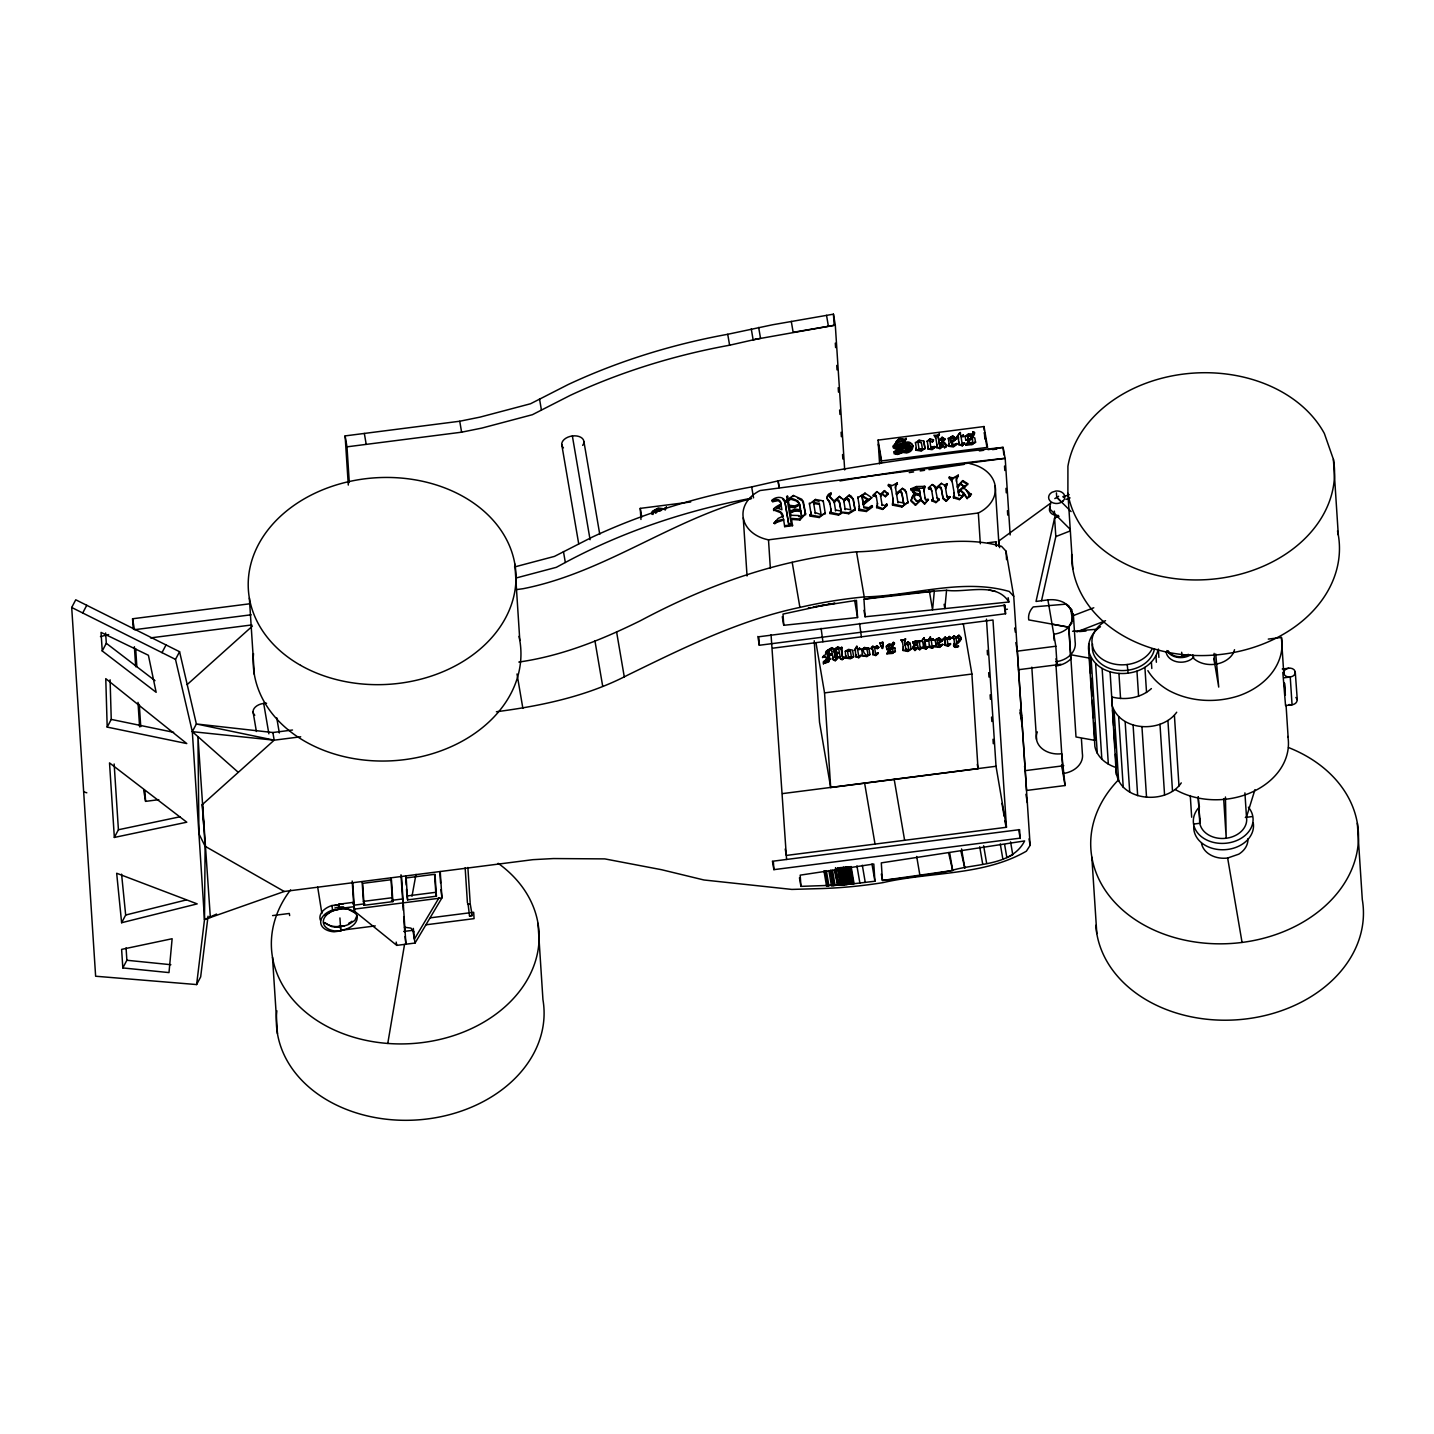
<?xml version="1.0" encoding="UTF-8"?>
<svg xmlns="http://www.w3.org/2000/svg" width="1434" height="1434" viewBox="0 0 1434 1434"><rect width="100%" height="100%" fill="white"/><g stroke="black" fill="none" stroke-linecap="round" stroke-linejoin="round"><path stroke-width="1.5" d="M1072.811 568.957L1067.9 493.314L1067.918 466.283A134.007 103.463 -3.7 0 1 1183.175 374.113A134.007 103.463 -3.7 0 1 1324.353 433.48L1333.405 459.346L1338.316 534.99M1071.61 609.88L1073.331 618.735L1068.527 627.178L1052.054 624.202M1181.275 782.892C1165.268 806.804 1114.361 800.459 1116.279 767.566C1106.331 764.501 1097.064 757.188 1094.895 746.576L1088.693 650.875C1087.348 641.285 1092.565 631.892 1100.505 626.712M1116.279 774.665L1111.708 696.924C1125.206 700.491 1140.855 698.197 1151.394 688.571M518.821 662.06C561.734 655.983 601.778 639.779 640.424 620.707C688.302 595.182 739.191 574.281 792.195 562.289A315.767 200.007 -9.7 0 1 856.51 551.821C904.37 550.871 954.309 532.749 1001.559 546.354L1006.005 551.158L1013.73 596.275L1030.132 845.343L1026.368 851.187C983.312 876.013 930.182 871.639 883.003 882.627A315.767 200.007 -9.7 0 1 818.384 888.65L791.837 889.421L703.897 879.974L661.612 869.721L604.807 858.894L553.452 858.554L532.928 859.665L284.237 891.482L204.506 919.57L192.317 731.663L196.368 723.973L179.573 651.717L75.751 599.788L71.7 607.478L95.63 976.231L196.619 984.566L204.506 919.57L205.116 846.275L202.373 804.295M959.077 640.317L959.059 638.919M652.9 514.519C653.295 506.417 663.763 512.207 660.966 509.823M883.039 646.895L883.093 645.067M828.583 651.663L829.103 649.656L831.29 649.512L832.294 653.796L829.121 655.141M863.985 610.346L865.078 616.781L1008.873 602.011C996.289 581.397 965.942 593.21 946.565 590.288L944.845 608.59L944.11 604.288M894.457 642.934L892.056 647.469L894.762 648.168L892.056 647.469M974.493 432.476C966.355 445.149 978.759 431.688 972.969 431.939C974.797 435.076 971.607 435.506 968.344 434.484L965.19 436.671L968.309 433.91L973.453 433.91L972.844 432.441M208.038 916.218L200.67 976.895L196.619 984.566M827.149 652.595L828.243 650.122L827.239 651.861M829.82 659.335C827.131 664.516 818.151 663.512 827.024 659.461M841.184 649.494C842.421 645.139 840.647 650.158 837.832 647.361L833.925 650.014C834.516 657.955 835.413 647.756 831.72 647.648L826.307 651.072L825.231 655.087M909.801 446.906L909.246 448.914L905.983 450.957L909.712 447.605M928.192 447.103L927.708 449.003L932.082 449.667L934.878 447.516L934.645 446.53L930.827 446.906L933.498 448.017L934.681 447.103L932.046 449.093L927.673 448.43L928.139 447.605M469.492 915.86L472.216 915.501L469.545 916.075L468.093 904.083M953.933 646.465L961.103 638.811M387.772 1043.45L404.549 944.379M938.194 436.725L939.36 433.982C937.8 435.595 933.265 435.739 934.932 436.169L935.47 436.868M956.335 479.727L958.253 475.156L953.234 477.881L949.236 477.217L951.728 478.992L954.291 493.565M412.006 896.232L415.985 874.364M831.111 510.325L829.892 513.497L838.46 515.057L842.6 512.763L848.803 513.731L855.076 510.002L853.355 499.265L850.989 495.967L849.215 495.142L843.64 499.839L839.499 496.397L834.032 500.968L834.229 502.707L837.008 499.337L838.944 500.341L841.22 512.01M923.514 646.537L923.012 648.15L926.005 649.1L928.174 647.326L925.88 647.075C920.467 642.145 930.092 639.313 924.912 641.41M880.781 645.408L882.233 648.527L883.003 646.393M894.726 445.185L896.806 446.924L901.412 446.315L902.165 444.845L894.726 445.185L895.515 447.3L898.777 447.39M907.65 447.856L904.997 450.885L900.211 450.419L901.036 448.179L906.754 447.193L907.686 448.43M945.508 487.632L947.139 483.993L944.683 485.409L944.755 486.359L946.476 483.634M893.024 642.898L893.812 644.422L892.665 644.995M1059.045 516.276L1054.599 518.015L1036.029 601.438L1047.913 599.914A22.496 17.369 -3.7 0 1 1064.53 602.925L1071.807 609.844M1041.532 600.738L1055.818 536.585L1054.599 518.015M895.408 487.04L897.236 482.953L892.235 485.606L888.65 484.477L888.417 485.893L891.034 488.205M904.549 641.034L905.499 638.919L902.882 640.299L901.018 639.707L902.255 641.643M913.189 446.028L911.146 449.344L906.611 452.337L902.99 451.889L895.927 453.933L893.848 451.728L899.584 449.828L900.373 448.304L894.87 448.483L893.203 445.956L895.192 444.182L893.705 445.741A2.886 2.223 -3.7 0 0 893.346 447.892L896.806 449.326L900.373 448.304M828.081 651.394L828.243 650.122M912.687 647.684L914.372 644.637L912.759 641.912L919.947 640.711L919.409 642.378M893.83 643.687L893.525 642.253L894.493 643.436M972.879 433.014L972.969 431.939M828.117 658.977L826.611 661.164L827.938 659.658M469.76 903.886L467.592 904.352M655.679 513.049L656.88 511.275L660.249 510.845M918.154 502.115L920.969 499.749L920.234 494.802L914.856 493.619L914.336 498.19A6.381 4.929 -3.7 0 0 914.731 499.426M914.354 496.54L914.856 493.619M917.455 645.246L914.677 644.475L914.408 646.859A3.334 2.581 -3.7 0 0 915.627 648.527L917.885 647.666L917.061 642.593C909.031 639.223 917.868 647.917 913.171 642.181M914.426 645.999L914.677 644.475M954.112 646.375C964.329 645.103 950.437 650.695 954.542 642.773M1246.451 817.093L1254.947 789.668M959.041 639.815L956.872 643.346L955.761 636.947L954.112 635.854L952.068 637.61L953.7 638.542M1071.413 623.234L1073.134 614.218L1068.473 606.062M1088.693 650.875C1096.992 682.476 1150.928 680.2 1158.349 649.064L1158.887 657.399M1234.531 649.692L1233.491 652.739A23.553 18.176 -3.7 0 1 1193.088 657.901L1192.837 654.746M954.596 643.543C950.778 646.716 957.84 648.813 958.468 645.676M906.234 438.858L903.886 443.375L907.113 442.873M822.453 657.507C825.966 652.649 822.65 657.22 823.385 657.077L825.554 657.095L827.077 659.264M652.918 513.623L656.467 510.504L661.002 510.361M936.348 435.613L933.946 435.219L935.775 438.015M952.284 481.86L949.29 478.167L953.305 478.848M910.948 489.155L914.247 493.941L911.164 488.707L916.487 486.538L924.93 486.395L923.944 491.593M923.908 489.621L924.93 486.395M919.947 640.711L919.427 643.418M911.343 447.516L908.582 450.563L905.947 450.384M911.02 490.123L911.164 488.707M914.372 644.637L912.687 642.647L915.537 640.783M895.3 443.644L899.19 439.091L903.133 439.575M903.169 442.909L904.191 440.937L897.128 441.08A2.061 1.595 -3.7 0 0 896.859 442.963L903.205 443.482L904.191 440.937M903.886 443.375C911.97 437.693 917.419 450.885 906.647 452.929L903.026 452.463L897.415 454.453L894.081 453.718L894.547 451.549L899.62 450.401L900.409 448.896M902.165 444.845L901.412 446.315M823.69 663.368L828.744 661.97L829.766 658.618M909.514 446.799L902.111 446.781L902.846 444.719C908.726 440.328 914.946 449.308 908.582 450.563M900.211 450.419L901.036 448.179M902.111 446.781L902.846 444.719M82.706 612.981L86.757 605.291M102.244 650.964L101.043 632.394L148.401 655.266L156.145 692.317L102.244 650.964L106.313 643.292L105.632 632.968M107.191 727.092L105.775 678.658L186.779 743.565L107.191 727.092L111.243 719.402L110.095 679.788M161.988 652.631L166.039 644.942M238.295 772.334L192.317 731.663L175.504 659.389L179.573 651.717M114.344 837.438L109.522 762.906L186.779 822.202L114.344 837.438L118.413 829.748L114.146 763.981M121.621 922.725L116.674 873.252L197.193 903.886L121.621 922.725L125.672 915.035L121.585 874.166M122.822 967.932L121.621 949.38L172.134 938.732L168.997 972.593L122.822 967.932L126.873 960.26L126.067 947.874M903.85 442.783L906.091 438.141M912.454 496.343L911.056 501.219L915.412 505.216L921.04 499.57L915.412 505.216M859.45 508.138L858.769 510.414L866.351 511.49L872.499 506.973L871.89 505.593L868.896 507.744L863.788 506.883L863.286 503.943L871.8 497.67L864.989 493.135L857.837 497.777M949.254 444.916L948.842 446.297L953.395 446.942L957.087 444.235L951.871 444.164C944.181 428.192 962.913 447.175 950.867 437.28M936.133 645.605L935.775 646.788L939.718 647.361L942.891 644.493L938.392 644.942L941.08 645.892L942.604 644.278M439.037 897.774L414.39 939.145L413.315 928.39M375.26 925.916L340.898 930.308A17.136 10.863 -9.7 0 0 357.156 917.258A17.136 10.863 -9.7 0 0 339.482 908.564L354.019 906.7L354.557 911.235L396.77 945.382L415.053 943.034L441.941 897.899L440.238 871.531M937.047 446.117L936.492 447.605L939.969 448.663L943.16 446.01L940.758 442.927L939.449 444.11L939.772 446.368L941.385 446.978L943.016 445.58L940.758 442.927M954.417 495.357L953.467 497.831L959.292 499.606L964.544 494.228L959.292 499.606M829.264 659.586L826.576 660.662M894.386 643.651L892.02 646.985M971.947 444.576L975.514 442.013L971.947 444.576L965.978 445.221L968.721 440.489L965.763 439.7L968.721 440.489M892.253 653.42L895.336 651.215L892.253 653.42L886.911 653.832L889.438 649.889L886.875 649.208L886.355 646.071L889.08 644.171L893.776 643.92M886.911 653.832L889.438 649.889M877.536 505.144L876.622 507.618L882.466 509.428L887.27 505.431L886.642 504.015L884.778 506.561L886.642 504.015M873.181 653.312L872.714 654.603L875.744 655.535L878.253 653.456L875.582 653.51L874.525 647.308L872.876 646.232C868.251 648.24 875.869 650.194 872.714 654.603M945.562 644.045L945.078 645.336L948.125 646.286L950.634 644.189L947.964 644.26L947.103 638.865L948.053 637.969C949.523 641.303 953.144 637.395 949.2 636.481L947.139 639.367L948.053 637.969M932.423 441.511C926.418 439.216 933.391 444.379 933.498 439.826L930.003 438.804L927.224 441.475L930.003 438.804M932.459 442.084L933.498 439.826M888.417 485.893L888.65 484.477M901.986 641.123L901.054 640.209L902.882 640.299M958.665 646.393L955.295 647.397L953.897 645.963M958.719 640.783L956.872 643.346M968.972 442.64L967.932 442.407L970.442 438.894L972.449 439.413L972.951 442.801L971.338 442.443M967.986 442.981L970.442 438.894M888.775 651.538L890.944 648.491L892.683 648.957L893.131 651.896L888.793 652.04L890.371 651.09L893.131 651.896M888.793 652.04L890.944 648.491M969.993 439.324L972.216 435.595L967.663 435.56L968.165 438.858L969.993 439.324L972.216 435.595M888.524 645.587L888.955 648.473L890.55 648.867L892.486 645.623L888.524 645.587L892.486 645.623M890.55 648.867L892.522 646.125M968.757 441.063L965.978 445.221M832.885 656.951L832.365 659.013M1054.187 640.424L1053.775 634.24A22.496 17.369 -3.7 0 0 1068.671 627.196L1071.807 623.163M1111.708 704.022C1119.004 731.573 1161.307 733.634 1176.705 712.232M832.294 653.796L829.838 653.617L829.175 655.481L832.509 655.069L829.157 654.979M914.175 492.973L911.002 500.251L915.358 504.248M825.554 652.613L831.738 648.15L833.925 650.014L835.628 648.849L836.327 653.277L834.48 653.008M914.336 644.135L912.705 648.437M655.947 512.763L657.614 511.49M838.137 653.062L837.026 654.478L838.101 652.56L836.775 652.721L838.101 652.56M960.099 432.638L957.195 436.994L958.45 437.262L957.159 436.42C963.684 426.651 957.374 438.661 963.307 434.95C964.849 438.356 957.464 436.079 963.505 436.026M856.851 646.268L854.395 650.427L856.851 646.268L857.478 649.064L859.647 648.276L857.478 649.064M921.632 641.321L922.689 641.679L921.56 640.944L924.105 637.664L924.751 640.46L926.92 639.672L924.751 640.46M921.596 641.446L924.105 637.664M930.397 636.857L927.941 641.016L930.397 636.857L931.024 639.654L933.193 638.883L931.024 639.654M841.955 647.361L842.35 656.682M810.031 514.896L810.873 513.82L810.353 516.15L819.226 517.513L825.303 512.942L819.173 516.563L810.031 514.896L810.102 515.846M916.021 450.222L916.326 448.824L916.021 450.222L921.345 451.047L924.984 448.286L923.747 441.045L919.069 440.202L915.448 442.945M845.666 657.399L850.416 658.278L853.66 656.88L850.452 658.78L845.827 658.063L846.078 655.858M853.66 656.88L852.549 650.104L848.48 649.369L845.289 651.251L845.827 658.063M861.959 655.32L866.763 656.682L869.936 654.298L866.728 656.18L861.995 655.822M915.681 488.277L922.904 488.241L924.141 486.269M915.573 641.285L918.889 641.661L919.535 640.639M831.021 512.117L829.892 513.497M907.543 448.376L904.962 450.312L900.176 449.846M947.139 483.993L945.58 488.761M954.004 645.999C957.41 643.956 964.741 638.955 958.898 635.226L955.958 637.682L957.482 636.857L959.095 639.421M960.977 436.366L962.124 443.464L964.724 443.178L962.268 445.813L958.826 444.701L958.414 436.689M857.622 649.512L859.808 649.226L857.622 649.512L858.607 655.679L860.902 655.93L858.751 657.722L855.739 656.754L856.17 655.535M923.012 648.15L923.442 646.931M931.168 640.102L933.355 639.815L931.168 640.102L932.154 646.268L934.448 646.519L932.297 648.311L929.286 647.343L929.716 646.125M774.701 523.858L778.447 520.506L783.52 519.126L783.573 520.094L773.912 523.302L778.232 518.355L783.018 516.276C782.247 506.704 764.519 512.87 780.938 504.069L781.154 505.933L778.375 507.869M773.912 523.302L776.242 520.918M840.7 648.544L841.561 647.128M938.947 441.618C941.457 436.205 945.777 442.532 939.395 444.199L938.84 440.543L942.102 437.262L945.024 439.091L942.479 442.013L945.257 444.755M941.045 438.929L938.876 441.116L938.159 436.151L939.36 433.982M967.699 483.67L963.469 488.528L967.699 483.67L962.841 480.605L957.392 486.072L957.589 487.883L960.852 483.581L964.455 486.735L958.324 492.149M957.446 487.022L962.841 480.605M822.865 657.579L823.349 656.575C830.358 656.539 824.335 661.737 823.259 663.834M894.762 445.759L895.318 444.594M931.759 500.753L933.068 498.44L931.759 500.753L935.864 502.599L939.18 499.803L937.334 497.903L939.18 499.803M952.427 638.363L953.18 637.485L953.897 639.241M901.843 506.955L907.991 502.169L901.843 506.955L892.54 505.127L893.346 500.986M907.901 651.43L911.11 648.939L907.901 651.43L903.044 650.48L903.259 646.842M831.039 509.966L829.515 501.147L827.257 499.193C825.464 494.64 833.082 490.32 829.838 496.612L834.032 500.968M831.326 493.242L829.533 496.845L834.104 501.918L839.499 496.397M882.322 493.475L880.548 496.164L882.322 493.475L885.477 496.684L888.273 494.103L884.545 490.625L880.351 494.389L876.963 491.593L873.091 495.071C872.84 497.759 876.622 493.852 876.425 497.544M875.672 647.218C872.195 648.742 882.573 648.903 876.837 645.73L874.65 647.702M661.092 508.604C662.866 511.293 668.513 504.768 665.555 508.712M663.942 509.375L666.362 506.991M805.567 513.802L799.939 519.986L791.443 519.377L791.371 518.409L799.885 519.018L805.567 513.802L803.345 501.613L801.696 499.211L793.396 495.483L788.073 499.14L788.288 500.95L790.761 499.211L796.175 500.914L799.312 503.585M885.405 495.716L888.22 493.153M877.285 648.383L878.755 647.057M949.666 639.134L951.118 637.789M939.772 446.368L940.794 443.5M960.583 490.034L958.468 492.991L960.583 490.034L964.311 493.493L961.64 496.791L964.311 493.493M905.069 439.252L899.154 438.517L895.856 441.869L895.228 444.773M942.479 442.013L945.024 439.091M881.82 494.103L884.545 490.625M876.837 645.73L874.686 648.204L872.876 646.232M949.2 636.481L947.067 638.937L945.257 636.983L943.231 638.793L944.845 639.546L945.562 643.508M873.145 496.039L876.963 491.593M921.112 500.52L924.536 504.051L928.425 499.552L926.131 499.874L925.055 497.508M924.536 504.051L928.425 499.552M870.886 648.562L872.912 646.734M912.669 647.935L914.982 650.516L917.921 647.576C918.011 652.004 923.639 647.487 920.18 647.218M919.732 649.907L921.757 647.559M945.257 636.983L943.572 639.51M187.155 684.61L252.384 626.12M300.692 736.789L274.181 740.177L202.194 804.707L203.753 825.464M873.736 496.433L874.865 494.658L876.102 495.555L877.554 504.123M871.209 648.76L872.428 648.311L873.181 652.775M939.485 444.701L943.034 440.363M958.253 491.199L964.401 485.767M936.384 436.205L939.431 434.807M843.784 500.645L846.687 498.118L848.659 499.193L850.774 509.769L845.164 508.712L845.218 509.679L843.784 500.645L843.855 501.613L846.687 498.118M832.957 658.493L832.419 659.317L835.18 660.733L838.352 656.88M835.18 660.733L838.729 657.113M952.104 638.112L954.112 635.854M931.365 489.711L928.856 488.367L930.791 487.901L931.724 491.181M928.909 489.335L928.264 487.936L932.225 484.531L934.825 485.911L937.406 498.853M941.385 446.978L942.98 445.006M935.577 487.56L935.882 489.908L939.001 486.287L941.116 487.542L943.07 498.817L946.153 501.273L950.097 496.899L947.551 497.006L946.834 495.483M946.153 501.273L950.097 496.899M837.008 499.337L834.176 501.739L835.646 510.988L835.592 510.02L841.149 511.042L839.643 502.258M935.864 502.599L939.109 498.853M843.712 500.789L849.215 495.142M780.472 502.545L778.321 500.627L772.765 501.685L772.048 500.287C775.31 496.415 784.774 495.806 784.972 502.312L787.194 499.713L784.9 501.344M772.119 501.237L774.736 499.337M920.915 498.781L918.083 501.147L916.577 500.412A6.381 4.929 -3.7 0 1 914.265 497.239M916.398 648.903L917.85 647.164L914.982 650.516M935.667 488.134L941.421 483.348L944.683 485.409M935.739 489.102L941.421 483.348M927.081 500.735L927.816 499.104M921.453 647.343L920.395 648.096L919.391 642.916M882.466 509.428L887.216 504.481M875.744 655.535L878.235 652.954M955.976 638.184L958.898 635.226M948.125 646.286L950.599 643.687M939.969 448.663L943.124 445.436C947.444 450.778 947.91 443.178 942.443 441.439M962.268 445.813L964.724 443.178M858.751 657.722L860.866 655.428M926.005 649.1L928.139 646.824M932.297 648.311L934.412 646.017M325.034 915.448L331.129 911.45A17.298 8.873 -9.1 0 1 348.103 909.281L356.241 913.583M935.775 646.788L935.972 645.856M876.945 654.047L877.931 652.721M949.326 644.78L950.312 643.454M840.109 656.987C839.517 662.723 847.135 656.557 842.762 657.417M842.206 659.837L844.554 657.399M963.666 444.074L964.347 442.927M859.952 656.216L860.543 655.213M927.224 647.612L927.816 646.609M933.498 646.806L934.09 645.802M906.396 493.421L905.23 489.944L902.398 488.349L896.429 493.153L896.626 494.891L899.907 491.253L901.538 492.131L903.743 503.872L902.129 493.834M896.501 494.121L900.964 490.5M910.052 643.615L908.188 641.715L905.069 644.224L905.177 645.139L907.74 643.705L908.887 649.817L905.894 649.315L904.567 641.285M908.188 641.715L905.105 644.726L906.897 643.239M896.555 493.923L899.907 491.253M1193.805 657.184L1190.937 659.479A15.523 11.992 -3.7 0 1 1166.129 652.183M844.178 657.113L843.425 658.098L842.511 657.005M838.46 515.057L841.435 512.046L848.731 512.78L855.023 509.034M837.205 658.403L835.556 658.385L834.696 654.28L836.506 654.047L837.205 658.403L835.287 657.381M915.824 449.469L921.309 450.473L924.984 448.286M944.648 447.48L947.3 445.454M971.499 494.264L967.125 498.602L967.072 497.634C975.03 495.304 967.233 491.396 963.397 487.56M905.607 639.116L904.603 641.787M868.108 499.175L863.107 502.868L861.852 495.537L868.108 499.175L863.16 503.818M956.729 443.393L954.972 445.257L951.907 444.755L951.459 441.762L954.452 439.557M951.495 442.335L956.675 438.643L952.588 435.918L948.286 438.714M951.602 442.981L956.675 438.643M948.77 445.472L953.359 446.368L957.052 443.662M858.643 509.052L866.279 510.522L872.428 506.023M938.41 645.443L937.37 639.044L940.632 640.926L938.159 643.92L942.604 640.657L939.019 637.772L935.237 639.707L936.097 645.013M938.051 643.364L942.568 640.156M935.703 646.089L939.682 646.859L942.891 644.493M1051.247 502.725L998.53 541.192L999.623 547.663M825.357 513.892L823.241 500.878L815.426 499.462L809.403 504.051M812.755 502.402L815.498 500.43L819.065 501.344M917.455 441.959L919.069 440.202M1054.815 498.602L1058.633 496.272M850.362 650.337L845.289 651.251M864.774 647.272L861.637 649.656L864.81 647.774L868.879 648.509L864.81 647.774M871.89 505.593L868.968 508.694L868.896 507.744M788.216 499.982L790.708 498.261L793.809 499.104L797.698 500.789L799.616 503.89L794.579 505.987L789.112 505.216L789.345 507.134L794.615 507.69L799.76 504.714L794.561 506.74L789.274 506.184M776.045 508.478L781.01 505.037L776.923 507.887L781.906 509.751L780.741 502.94M788.144 500.108L791.676 497.67M833.996 650.498L835.628 648.849M666.667 507.385L665.107 510.11M831.863 651.305L830.107 649.477L828.673 652.47M833.889 649.512L837.797 646.859L840.683 648.043M838.747 648.957L836.058 648.544L838.747 648.957L840.414 658.511M945.92 445.544L947.014 445.185M966.283 490.177L969.241 495.357L970.997 493.816M954.47 477.809L958.396 476.536M947.175 497.365L948.286 498.243L949.505 496.469M830.878 492.866L826.826 497.58L829.999 503.854M965.781 444.45L971.911 443.984M860.92 496.361L863.68 494.855M942.604 640.657L939.037 638.273L935.273 640.209M862.856 501.99L862.192 496.343L868.162 500.143M844.698 469.922L835.305 325.124L833.441 314.171L772.603 324.765L727.737 334.283A433.534 274.593 -9.7 0 0 568.24 384.509L530.526 403.761L480.067 417.115L459.74 421.238L345.11 435.9L348.301 485.051M755.808 339.249L729.601 345.218A433.534 274.593 -9.7 0 0 570.105 395.443L532.408 414.695L481.932 428.067L461.605 432.19L346.992 446.834L349.304 482.577M1003.818 454.901L1003.101 447.39A1652.273 1046.515 -9.7 0 0 871.424 464.562L852.674 467.574A1648.849 1044.346 -9.7 0 0 778.106 480.892L751.667 486.915A433.534 274.593 -9.7 0 0 592.17 537.141L554.474 556.392L514.519 566.968M751.452 498.243A433.534 274.593 -9.7 0 0 565.337 562.486L556.338 567.326L516.383 577.92M973.005 432.512L974.403 432.692M1013.73 596.275L1009.267 591.471C962.017 577.866 912.078 595.988 864.218 596.92A315.767 200.007 -9.7 0 0 799.903 607.407C739.227 620.151 683.355 647.953 628.038 674.93C587.241 696.279 541.693 705.851 496.397 711.748M893.167 642.952L894.386 643.113M772.048 500.287L772.693 500.717C775.543 498.333 781.422 499.247 780.813 503.908M1188.41 654.37L1182.064 656.575A13.3 10.271 -3.7 0 1 1168.047 650.678M204.506 919.57L216.57 914.067M902.111 452.355L898.419 453.825M945.078 645.336L944.809 639.044L943.231 638.793M889.474 650.391L886.911 649.71L886.373 646.555L889.08 644.171M914.713 488.886L911.235 489.657M1055.818 536.585L1070.302 530.903M1076.88 631.91L1105.524 620.707M1062.988 497.006L1069.172 494.64M1073.08 615.688L1093.784 607.765M1065.928 499.426L1070.087 497.903M751.506 498.566C671.488 519.449 604.413 572.74 523.052 588.711L516.545 589.589M967.932 442.407L972.951 442.801M895.103 484.674L897.505 484.316M904.388 639.797L905.499 638.919M881.336 874.023L882.43 880.458A621.729 393.794 -9.7 0 0 949.935 870.994C974.385 862.963 1011.454 866.889 1024.629 840.933L881.301 862.874L882.43 880.458L952.696 870.492L949.756 853.32M972.252 436.169L967.699 436.133M125.672 915.035L186.133 899.978M100.452 636.571L108.626 634.563M1201.477 843.174A23.338 18.033 -3.7 0 0 1227.647 858.016L1238.797 854.162A23.338 18.033 -3.7 0 0 1247.903 838.818M658.278 508.568L652.524 511.759A6.041 4.66 -3.7 0 0 652.076 514.286M266.581 703.269A11.203 7.098 -9.7 0 0 263.695 703.395L260.845 704.004A11.203 7.098 -9.7 0 0 254.786 715.279M118.413 829.748L180.182 816.753M816.842 606.349L813.114 607.084L856.457 600.362L857.568 617.552L783.753 625.296L782.283 616.692M901.072 448.77L907.543 448.143M756.041 339.213L835.305 325.124L793.145 332.294L791.281 321.341M830.591 325.877L828.404 326.289L826.54 315.355M783.753 625.296L783.018 614.075L827.275 604.503M902.201 445.418L895.354 445.167M902.882 445.293L908.726 444.791L911.432 447.014M902.076 446.207L907.632 445.4L909.837 447.48M820.391 605.686L818.724 605.99M820.589 605.65L824.066 605.04M825.894 604.718L824.532 604.951M828.26 604.341L835 603.284L833.226 603.553M827.723 604.413L831.379 603.839M979.386 450.921L983.688 450.276M988.008 449.649L1003.101 447.39L1005.252 459.167L1010.163 534.954M909.246 472.593L913.619 471.947M920.198 470.961L924.571 470.316M928.963 469.653L964.024 464.437M335.018 927.063L344.501 925.737M865.078 616.781L863.949 599.197L934.323 591.167L932.566 609.844L929.268 590.521M878.056 440.113L984.029 426.543L987.578 447.354L881.623 460.923L878.056 440.113L879.598 463.899M992.525 449.613L996.863 449.057M640.962 519.466L640.245 508.371L690.704 501.972M787.589 496.236L786.674 497.311L787.589 496.236L790.116 511.078L795.189 509.142L800.62 509.733L799.76 504.714L794.633 506.955L789.184 506.184M788.861 524.45L791.371 524.127L791.425 525.095L788.915 525.418L785.115 503.173L787.338 500.609L785.043 502.205L788.915 525.418M784.703 526.672L792.518 525.686L792.446 524.719L784.649 525.722L784.703 526.672L783.52 519.126M133.237 628.934L132.573 618.771L249.247 603.857M839.966 480.946A1648.849 1044.346 -9.7 0 1 854.539 478.508L873.288 475.496A1652.273 1046.515 -9.7 0 1 1004.965 458.342L760.074 490.536A35.223 27.192 -3.7 0 0 743.26 517.871A35.223 27.192 -3.7 0 0 768.499 539.829L978.329 512.996A35.223 27.192 -3.7 0 0 995.124 485.642A35.223 27.192 -3.7 0 0 969.886 463.684M251.129 614.792L134.438 629.705L132.573 618.771M150.516 637.897L251.828 624.937M987.793 542.805L995.895 541.783L996.594 545.834M1007.421 609.217L1005.288 609.486L1004.535 605.094M759.339 645.264L1005.557 613.752L1005.001 605.256L758.783 636.768L759.339 645.264L757.833 636.445M772.872 648.168L992.991 620.008L1006.453 827.275L786.316 855.435L785.223 849M882.806 642.235L880.171 643.077L882.806 642.235L883.039 643.974M881.336 646.644L882.752 648.455M835.108 656.969L834.731 654.782L836.506 654.047M272.872 732.523L274.181 740.177L196.368 723.973L272.872 732.523L292.5 730.014M1037.356 731.896A22.496 17.369 -3.7 0 0 1061.734 753.728L1065.068 785.527L1026.565 790.457L1017.28 651.161L1055.818 646.232L1047.913 599.914M971.894 674.034L978.024 768.678L830.68 787.535L824.55 692.891L971.894 674.034L963.325 623.933M1018.516 669.714L1060.963 664.283M1268.283 639.098L1281.422 637.431L1283.753 673.317M143.723 790.421L145.587 801.373L158.798 799.67M1282.247 668.979L1290.241 668.119A5.79 4.481 -3.7 0 1 1294.382 674.858A5.79 4.481 -3.7 0 1 1284.613 675.109A5.79 4.481 -3.7 0 1 1288.736 668.154M1283.753 677.834L1290.241 676.991L1292.052 704.757L1285.545 705.582L1282.838 672.528M1021.815 720.908L1020.219 710.153M1022.263 725.945L1020.166 713.057M1297.268 699.577L1295.243 671.847M782.552 793.594L996.021 766.276L986.467 619.183M1063.777 765.72L1025.274 770.632L1024.539 766.348M340.145 925.952L340.987 930.899A17.136 10.863 -9.7 0 1 323.313 922.205A17.136 10.863 -9.7 0 1 339.589 909.174L338.729 904.227L353.266 902.362L354.431 909.102L441.941 897.899L440.991 889.618M364.075 905.302L362.641 883.362L391.446 879.687L392.88 901.61L364.075 905.302L363.411 901.394L392.217 897.72L390.926 877.984M320.481 920.395A17.889 11.329 -9.7 0 1 331.863 905.553L338.818 904.675A17.136 10.863 -9.7 0 0 334.445 905.607M407.615 899.889L406.18 877.949L435.004 874.274L436.42 896.196L407.615 899.889L406.951 895.981L435.757 892.307L434.61 874.758M272.585 915.591L289.31 913.458L289.668 915.555M364.845 903.796L353.75 905.212L352.19 881.032M391.464 900.391L402.56 898.957L401 874.776M340.987 930.899L334.05 931.795A17.889 11.329 -9.7 0 1 320.696 922.546A17.889 11.329 -9.7 0 1 332.634 910.052L339.589 909.174M772.424 861.081L773.894 869.649L1020.13 838.155L1018.66 829.569M335.018 927.081L340.216 926.4A17.136 10.863 -9.7 0 1 325.159 922.851M430.451 917.814L473.668 912.293L474.08 918.638L425.808 924.822M1193.59 824.084L1199.935 823.259M1245.339 817.452L1251.972 816.609M403.743 931.473L412.884 930.308L415.053 943.034M848.516 866.835L851.455 884.007L874.919 881.229L873.808 864.021L800.19 875.152L800.925 886.373L840.844 884.975L837.922 867.785M843.568 867.301L846.669 884.473L853.445 883.792L850.505 866.602M842.744 884.814L839.804 867.642M850.057 884.151L847.924 866.871M826.611 661.164L829.103 660.411L829.228 658.457M847.978 884.348L845.2 867.158M835.825 867.946L838.962 885.119L846.132 884.527L843.192 867.337M1072.596 631.283L1097.135 629.203M1079.354 631.587L1086.04 631.032M839.983 867.624L842.923 884.814L844.285 884.688L841.364 867.498L844.626 884.653M828.852 870.581L831.415 885.62L853.499 883.792M823.941 870.814L826.522 885.853L828.924 885.728L826.36 870.689M840.575 884.993L837.635 867.803M837.653 885.208L834.373 870.223M838.765 885.136L837.743 885.208L835.09 870.169M946.565 590.288L931.544 591.382A621.729 393.794 -9.7 0 0 863.949 599.197M831.415 885.62L836.936 885.262M835.09 885.387L832.527 870.348M790.833 515.272L798.523 515.541L801.767 517.118L798.577 516.491M826.522 885.853L828.924 885.728M897.415 454.004L894.995 453.072L899.154 452.122M403.707 916.649L404.406 927.224L410.984 928.121L413.924 931.921M797.663 510.074L790.188 512.046L790.905 516.24M917.939 442.048L921.381 442.568L922.474 449.29L919.015 448.681L917.939 442.048L921.381 442.568M813.562 502.527L819.298 503.406L821.108 514.609L815.301 512.619L815.354 513.587L813.562 502.527L813.634 503.477L819.37 504.374L819.298 503.406M863.806 648.867L866.799 649.333C871.603 663.888 857.084 646.985 866.799 649.333M847.494 650.946L850.487 651.412L851.438 657.256L848.426 656.718L847.494 650.946L850.487 651.412M126.873 960.26L170.861 964.706M192.317 731.663L274.181 740.177M919.409 489.998L920.18 495.088L915.286 494.013L911.952 489.227L919.409 489.998L920.969 499.749M912.024 490.195L919.481 490.966M913.207 642.683L917.061 642.593M908.367 442.891L911.648 443.805L913.189 445.831M773.607 509.966L780.544 512.655L783.089 517.226L783.018 516.276M903.689 502.904L897.935 501.954L897.989 502.904L895.461 487.488M863.842 507.833L867.265 508.407M1093.712 722.593L1094.877 740.374L1076.002 736.968L1068.886 627.16L1028.752 619.9A22.496 17.369 -3.7 0 1 1033.215 606.923L1066.358 604.108L1068.886 605.99M1070.499 654.693L1089.535 658.152L1090.539 673.711M904.227 441.511L897.164 441.654A2.061 1.595 -3.7 0 0 896.895 443.536L897.451 443.984M995.447 591.4L989.263 590.055M922.976 647.648L925.97 648.598M111.243 719.402L173.622 732.326M911.952 489.227L915.215 493.063L920.108 494.138M914.91 494.587L920.287 495.77M914.874 644.189L917.527 645.587L914.713 644.977M892.217 652.918L886.893 653.33M888.721 485.445L891.034 485.983M967.663 435.56L968.129 438.284L969.958 438.75M890.532 648.365L888.955 648.473M971.696 437.137L974.815 437.944L975.55 442.586M970.477 439.467L972.449 439.413M801.714 516.15L800.764 510.647L795.314 509.895L790.277 511.992L790.331 512.96L795.368 510.863L800.835 511.615L801.767 517.118M890.962 648.993L892.683 648.957M83.674 791.855L86.811 792.787M663.906 508.837L658.242 508.03L652.506 511.221A6.041 4.66 -3.7 0 0 652.04 513.748M842.17 659.335L840.736 658.636M832.383 658.815L835.144 660.232M939.736 445.795L941.349 446.404M961.569 495.841L958.88 494.82L958.952 495.788L956.442 480.498M884.706 505.593L882.089 504.589L882.161 505.539L880.494 495.196M949.308 644.278L947.964 644.26M876.927 653.546L875.582 653.51M901.771 505.987L892.414 503.872M838.388 514.089L829.766 512.153M907.865 650.928L902.99 649.817M963.63 443.5L962.124 443.464M933.462 646.304L932.154 646.268M924.876 640.908L925.844 646.573L927.189 647.11M859.916 655.714L858.607 655.679M837.08 500.305L839.41 502.043M882.412 508.461L876.515 506.31M954.148 636.355L955.958 637.682M948.089 645.784L945.024 644.655M875.726 655.033L872.643 653.904M960.655 491.002L964.365 494.461M839.553 497.347L841.166 498.028M939.933 448.089L936.42 446.834M959.221 498.638L953.359 496.558M899.978 492.203L901.592 493.099L901.538 492.131M906.933 643.741L908.081 645.085M962.232 445.221L958.754 443.931M932.261 647.809L929.232 646.68M858.715 657.22L855.686 656.091M931.706 499.803L935.81 501.631M908.224 642.217L909.694 643.059M849.269 496.11L852.961 498.853L855.076 510.002M797.519 497.903L802.771 501.237L805.621 514.752M945.293 637.485L946.942 638.542M888.345 484.925L890.424 486.234L891.428 489.765M946.099 500.323L942.998 497.849L941.116 487.542M916.38 648.401L915.591 648.025A3.334 2.581 -3.7 0 1 914.372 646.358M924.482 503.083L921.04 499.57M919.714 649.405L918.119 648.204M71.7 607.478L175.504 659.389M914.946 650.014L912.884 648.491M846.741 499.086L849.304 501.757M284.237 891.482L205.116 846.275L198.95 833.799L197.946 736.646L210.35 917.509M939.073 487.237L941.188 488.51M940.955 439.629L943.07 440.937M960.923 484.549L964.455 486.735M945.06 439.664L942.102 437.262M962.895 481.573L967.771 484.638M956.711 439.216L952.588 435.918M878.683 493.35L879.777 494.067M884.599 491.593L888.273 494.103M949.236 636.965L951.154 638.291M876.855 646.232L878.773 647.541M958.934 635.728L961.139 638.453M782.803 499.157L784.972 502.312M882.376 494.443L885.477 496.684M948.089 638.453L949.702 639.636M875.708 647.72L877.321 648.885M106.313 643.292L154.98 680.648M957.5 637.359L958.916 638.865M944.683 448.053L943.16 446.01M967.072 497.634L964.544 494.228M967.125 498.602L964.598 495.196M1056.428 492.866L1056.715 497.222L1071.09 511.579M1069.943 529.074L1050.925 510.092A9.608 5.055 -45.1 0 1 1050.53 504.105M1056.715 497.222L1061.572 502.097M323.618 922.295L331.756 926.597A17.298 8.873 -9.1 0 0 348.731 924.41L354.807 920.431L356.905 915.77L357.156 917.258M842.332 498.817L843.156 499.713M935.362 487.56L932.225 484.531M905.965 491.97L902.398 488.349M897.236 482.953L895.569 485.086L895.533 488.456M934.645 446.53L934.878 447.516M910.016 643.113L910.267 644.368M880.351 643.812L880.817 645.909M902.237 641.141L902.47 642.468M842.547 657.507L841.22 649.692M960.798 850.703L964.849 868.251L961.533 848.928M948.555 852.585L952.696 870.492M925.432 499.839L923.89 490.643M1213.809 658.314L1218.721 687.083L1215.745 653.958M1227.647 858.016L1242.059 942.425M1128.11 673.245L1127.214 664.516M1055.065 517.835L1054.331 511.096M1070.499 608.124L1072.65 620.707M1055.998 658.798L1057.037 664.784L1055.818 646.232M1061.554 764.949L1065.068 785.527M986.897 446.942L984.405 432.387L984.835 438.983M1014.645 628.02L1015.38 632.304M1008.138 597.709L1008.873 602.011M1015.81 642.557L1017.315 651.144M1004.051 604.951L1005.557 613.752M1020.381 709.221L1021.474 715.674M1020.327 712.124L1021.456 718.775M965.154 436.097L965.799 440.274M1025.902 794.257L1027.371 802.843M963.54 436.617L963.307 434.95M1029.02 838.89L1030.132 845.343M958.826 444.701L959.364 442.246M958.253 475.156L956.478 477.54L956.496 481.466M950.706 437.37L951.459 441.762M948.25 438.141L949.236 444.253M948.842 446.297L949.2 443.68M953.467 497.831L954.219 492.615M1010.576 841.866L1012.763 854.754L1006.865 857.64L1004.66 844.751M996.021 766.276L1006.453 827.275M1001.954 803.416L1004.159 816.287M1004.893 820.571L1005.628 824.873M938.266 437.191L938.84 440.543M938.911 441.045L939.36 443.608M945.526 487.793L946.906 496.451M935.739 437.442L936.976 445.042M936.492 447.605L936.94 444.468M1000.269 843.909L1002.832 858.948M929.788 440.722L930.881 447.48M927.189 440.901L928.174 446.978M925.02 448.878L923.747 441.045M931.67 490.213L933.14 499.408M977.289 764.322L978.024 768.678M953.861 638.757L954.578 643.274M915.412 442.371L916.344 448.268M983.634 845.773L986.574 862.945M979.727 846.777L982.666 863.967M935.237 639.707L936.151 646.107M933.193 638.883L933.391 640.317M906.324 492.454L908.045 503.137M928.927 640.389L929.286 647.343M926.92 639.672L927.099 641.123M922.654 641.177L923.514 646.519M891.356 488.797L893.024 499.104M892.54 505.127L892.952 498.154M878.325 444.307L881.534 463.039M910.231 643.866L911.146 649.441M902.434 641.966L903.295 647.343M903.044 650.48L903.474 648.311M876.622 507.618L877.483 503.155M894.744 647.666L895.372 651.717M857.765 496.827L859.414 507.009M858.769 510.414L859.342 506.041M880.135 642.575L880.386 644.314M916.684 856.457L919.983 875.78M856.51 551.821L864.218 596.92M894.189 779.307L904.621 840.306M868.861 648.007L869.954 654.8M859.575 623.432L861.386 636.839M854.628 600.362L857.568 617.552M861.601 649.154L862.426 654.28M859.647 648.276L859.844 649.727M855.381 649.799L855.739 656.754M864.612 783.089L875.027 844.088M836.058 648.544L836.811 653.223M836.99 653.976L837.635 658.027M871.98 864.039L874.919 881.229M809.332 503.083L810.909 512.888M832.473 654.567L832.903 657.453M828.637 651.968L829.802 659.12M828.153 652.111L829.264 658.959M827.221 653.205L828.153 659.479M828.063 658.475L827.113 652.094M862.318 865.222L865.258 882.412M821.108 628.343L822.919 641.769M799.813 505.682L800.387 509.016M856.94 865.903L859.88 883.093M815.982 642.791L824.55 692.891M851.133 866.53L854.072 883.72M758.658 327.418L760.54 338.352L753.137 339.858L751.273 328.924M791.371 518.409L792.518 525.686M786.621 496.343L791.425 525.095M849.663 866.692L852.603 883.882M849.251 866.745L852.172 883.936M849.053 866.763L851.993 883.953M848.713 866.799L851.653 883.989M847.118 866.961L850.29 884.115M846.885 866.978L849.806 884.169L848.408 884.312L845.468 867.122M844.483 867.212L847.422 884.402L846.383 884.491L843.3 867.319M779.236 487.47L778.106 480.892L779.003 487.506M792.195 562.289L799.903 607.407M830.68 787.535L819.513 722.198L814.225 640.747M842.744 867.373L845.702 884.563M841.041 867.534L843.981 884.706M840.79 867.552L843.73 884.742M839.338 867.678L842.475 884.85M835.413 867.982L838.352 885.172M831.451 870.42L834.068 885.459M830.734 870.474L833.315 885.513L830.68 870.474M830.411 870.492L832.975 885.531M825.034 870.797L827.615 885.836M727.737 334.283L729.601 345.218M751.667 486.915L753.549 497.849M771.062 634.76L786.585 859.468M799.455 877.787L800.925 886.373M640.245 508.371L641.733 517.047M616.584 631.838L624.292 676.938M583.925 441.654L599.771 534.362M563.454 447.856A11.203 7.098 -9.7 0 1 572.363 435.972L590.091 539.722M561.734 444.504L578.709 543.827M594.949 640.908L602.656 686.026M539.525 398.921L541.389 409.855M563.454 551.552L565.337 562.486M517.011 673.98L522.872 708.36M459.74 421.238L461.605 432.19M470.244 903.976L472.216 915.501M364.344 433.444L366.208 444.379M435.757 892.307L436.42 896.196M345.11 435.9L346.992 446.834M402.56 898.957L403.223 902.864M403.42 905.714L402.739 901.807L403.295 910.285M404.406 927.224L404.782 932.19M392.217 897.72L392.88 901.61M396.196 942.084L396.77 945.382M331.863 905.553L332.634 910.052M276.744 717.771L279.343 732.989M263.695 703.395L268.875 733.832M253.065 711.927L256.399 731.483M317.685 887.09L321.897 913.512M928.139 446.404L928.228 447.695M830.985 508.998L831.164 511.275M1181.67 652.255L1182.064 656.575M929.752 645.21L929.824 646.232M923.478 646.017L923.55 647.039M856.206 654.621L856.277 655.643M1284.47 683.14L1285.348 695.131M828.063 650.893L828.171 652.613M1357.335 823.224L1362.3 899.602A134.007 103.463 -3.7 0 1 1241.683 1019.413A134.007 103.463 -3.7 0 1 1095.827 925.324M1286.065 705.259L1288.108 736.915M1284.398 683.158L1285.169 695.167M1244.909 792.877L1246.487 817.022M1214.114 653.348L1214.831 664.301M1223.65 798.613L1226.213 838.245L1225.443 796.999M1190.274 795.583L1191.672 817.219M1174.41 715.369L1178.981 786.011M1167.921 720.549L1172.51 791.209M1155.983 655.965L1156.378 662.239M1159.981 724.313L1164.569 794.956M1151.394 662.239L1151.807 668.495M1144.906 667.419L1146.537 692.461M1141.948 726.626L1146.537 797.268M1136.965 671.166L1138.596 696.225M1133.093 725.012L1137.664 795.655M1125.152 721.678L1129.723 792.321M1118.932 673.478L1120.563 698.519M1118.663 716.821L1123.252 787.481M1114.075 710.798L1118.663 781.458M1110.077 671.883L1112.139 703.538M1112.569 710.171L1113.555 725.622M1113.842 730.031L1114.989 747.706M1115.419 754.32L1116.279 767.566M1102.137 668.531L1108.339 764.232M1095.648 663.691L1101.85 759.375M1091.059 657.668L1097.279 753.352M1088.693 643.776L1089.123 650.462M1090.826 678.157L1091.991 695.92M1092.278 700.366L1093.425 718.147M1091.848 857.191L1096.813 933.57M1073.331 614.2L1075.124 641.751A22.496 17.369 -3.7 0 1 1055.765 661.773M1081.415 738.761L1082.365 753.513A22.496 17.369 -3.7 0 1 1063.024 773.535L1055.908 663.96M1068.724 627.142L1070.786 658.905A22.496 17.369 -3.7 0 1 1055.836 666.003M1031.817 667.168L1036.513 739.406M1004.535 466.05L1004.822 470.513M1005.987 488.349L1006.274 492.812M1007.439 510.629L1007.726 515.093M1006.005 551.158L1006.56 559.654M1020.148 838.496L1019.574 829.659L773.338 861.153L773.894 869.649M995.124 485.642L999.05 545.995M995.895 541.783L996.182 546.211M984.029 426.543L984.28 430.433M978.329 512.996L980.318 543.773M987.237 650.409L987.524 654.854M988.689 672.636L988.976 677.081M990.123 694.845L990.41 699.29M991.557 717.072L991.862 721.517M993.009 739.281L993.296 743.726M969.742 494.658L969.796 495.608M969.187 494.407L969.241 495.357M957.159 436.42L957.267 437.406M950.832 477.827L950.885 478.795M949.451 476.697L949.29 478.167M948.215 497.275L948.286 498.243M947.551 497.006L947.623 497.974M940.632 640.926L937.513 638.955M930.415 487.632L930.469 488.6M930.003 487.578L930.074 488.546M922.474 449.29L919.015 448.681M923.496 487.076L923.55 488.026M916.487 486.538L916.541 487.506M915.215 493.063L915.286 494.013M908.887 649.817L905.894 649.315M893.149 642.45L893.059 643.4M874.865 494.658L874.919 495.626M871.8 497.67L863.34 504.893L863.286 503.943M864.989 493.135L865.043 494.085M866.279 510.522L866.351 511.49M862.121 495.393L862.192 496.343M861.852 495.537L861.906 496.505M848.659 499.193L848.713 500.161M848.731 512.78L848.803 513.731M833.441 314.171L834.158 325.321M835.305 343.138L835.61 347.602M836.757 365.419L837.044 369.882M838.209 387.7L838.496 392.145M839.643 409.981L839.948 414.426M841.095 432.261L841.382 436.707M842.547 454.524L842.833 458.988M851.438 657.256L848.426 656.718M823.241 500.878L823.295 501.828M819.173 516.563L819.226 517.513M815.426 499.462L815.498 500.43M823.797 662.58L823.69 663.781M810.3 515.182L810.353 516.15M800.764 510.647L800.835 511.615M799.885 519.018L799.939 519.986M793.396 495.483L793.45 496.451M790.708 498.261L790.761 499.211M773.535 508.998L773.715 510.629M772.693 500.717L772.765 501.685M768.499 539.829L770.363 568.42M743.26 517.871L747.042 575.984M514.86 564.064L519.807 640.442M538.001 923.335L542.948 999.713A134.007 103.463 -3.7 0 1 412.884 1120.169A134.007 103.463 -3.7 0 1 276.87 1010.773M467.878 867.445L470.155 902.595M465.154 867.785L467.43 902.954M439.862 872.033L440.561 883.021M405.661 876.246L406.234 885.011M406.521 889.403L406.951 895.981M401.52 876.479L405.912 944.217L405.069 936.545M362.121 881.659L363.411 901.394M352.71 882.717L354.557 911.235M353.266 902.362L353.409 904.478M339.105 905.356L339.231 907.059M339.93 917.939L340.629 928.802M249.355 598.05L254.32 674.41M272.496 957.303L277.461 1033.681M135.692 648.777L136.839 666.577M139.295 704.417L140.747 726.662M144.924 791.209L145.587 801.373M134.384 646.734L135.692 666.756M138.005 702.373L139.6 726.859M883.003 643.472L883.129 645.569M916.308 447.695L916.362 449.398M862.39 653.779L862.443 655.266M810.855 511.938L810.945 514.788M1190.65 654.872A15.523 11.992 -3.7 0 1 1166.882 650.57M1288.467 747.526A134.007 103.463 -3.7 0 1 1338.764 891.339A134.007 103.463 -3.7 0 1 1148.759 927.547A134.007 103.463 -3.7 0 1 1118.377 779.953M334.857 908.009A17.136 10.863 -9.7 0 1 343.64 906.88M1333.405 459.346A134.007 103.463 -3.7 0 1 1218.129 578.547A134.007 103.463 -3.7 0 1 1067.9 493.314M1281.422 637.431A70.32 54.295 -3.7 0 1 1238.653 695.848C1215.817 703.198 1190.292 701.925 1168.979 690.579A70.32 54.295 -3.7 0 1 1147.881 670.646M1287.857 736.484A70.32 54.295 -3.7 0 1 1253.316 791.532A70.32 54.295 -3.7 0 1 1175.414 789.632M1154.478 648.76A31.243 24.127 -3.7 0 1 1119.452 670.467A31.243 24.127 -3.7 0 1 1092.565 644.081M1151.986 649.172A31.243 24.127 -3.7 0 1 1104.144 660.339A31.243 24.127 -3.7 0 1 1104.144 622.033M1295.888 697.48A5.79 4.481 -3.7 0 1 1295.888 702.947A5.79 4.481 -3.7 0 1 1289.076 704.524M1248.405 807.217A29.899 23.087 -3.7 0 1 1242.095 837.707A29.899 23.087 -3.7 0 1 1202.391 837.42A29.899 23.087 -3.7 0 1 1199.505 806.84M1253.244 822.847A29.899 23.087 -3.7 0 1 1224.923 849.699A29.899 23.087 -3.7 0 1 1193.769 826.414M1246.505 817.272A23.571 18.212 -3.7 0 1 1223.148 838.478A23.571 18.212 -3.7 0 1 1199.792 818.491M1063.275 496.325A9.608 5.055 -45.1 0 1 1064.118 497.329M351.939 921.237A17.136 10.863 -9.7 0 1 348.534 923.424M338.729 904.227A17.136 10.863 -9.7 0 1 343.156 904.029M572.363 435.972A11.203 7.098 -9.7 0 1 582.67 445.4M1058.328 515.398A8.12 6.256 -3.7 0 1 1056.213 515.415L1054.187 515.003A8.12 6.256 -3.7 0 1 1050.1 506.829M498.136 863.304A134.007 103.463 -3.7 0 1 508.353 1003.692A134.007 103.463 -3.7 0 1 327.759 1026.798A134.007 103.463 -3.7 0 1 290.582 889.851M1337.51 530.903A134.007 103.463 -3.7 0 1 1216.319 654.908A134.007 103.463 -3.7 0 1 1071.682 554.42M519 636.373A134.007 103.463 -3.7 0 1 393.758 760.683A134.007 103.463 -3.7 0 1 253.513 653.599M916.649 501.38A6.381 4.929 -3.7 0 1 915.501 500.484M894.959 452.481L897.379 453.431L902.076 451.782L894.959 452.481M1063.006 501.022L1061.465 502.187A8.12 6.256 -3.7 0 1 1055.424 503.442L1053.398 503.029A8.12 6.256 -3.7 0 1 1051.964 492.274L1055.89 491.02A8.12 6.256 -3.7 0 1 1063.849 494.067A8.12 6.256 -3.7 0 1 1063.006 501.022M809.332 607.837L808.256 608.088L810.64 607.604L809.332 607.837M849.143 884.24L846.203 867.05L849.107 884.258M1199.935 823.044L1198.215 796.928L1199.935 823.044M300.602 665.34A134.007 103.463 -3.7 0 0 514.86 591.113A134.007 103.463 -3.7 0 0 330.878 486.718A134.007 103.463 -3.7 0 0 300.602 665.34"/></g></svg>
